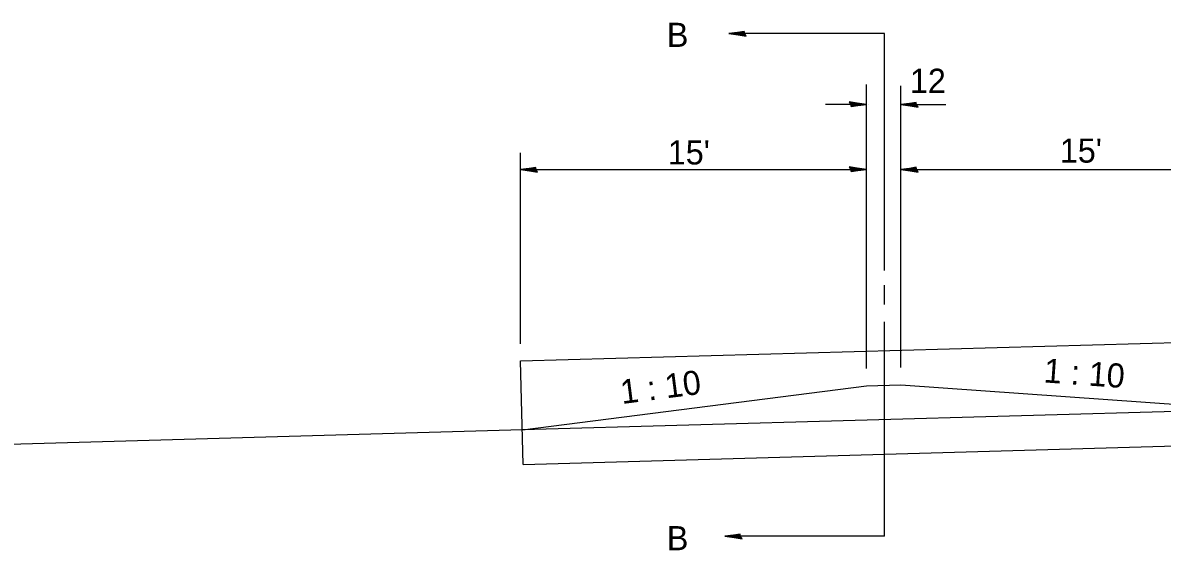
# Model space of a CAD drawing. Extents: x -0.01 to 2.83, y -0.17 to 1.83.
# Drawn here: x 0.573 to 1.123, y 0.334 to 0.589 of the extents above; entities that cross this region are included whole.
import ezdxf

# ---------------------------------------------------------------- set-up
doc = ezdxf.new("R2010")
doc.units = 0
for name, color, linetype in [('RD_Pr_Roadway_Dimensions', 7, 'Continuous'), ('RD_Pr_Roadway_Notes', 7, 'Continuous'), ('SH_General_Details', 7, 'Continuous')]:
    doc.layers.add(name, color=color, linetype=linetype)

msp = doc.modelspace()

# ---------------------------------------------------------------- linework, layer by layer
at = {"layer": 'RD_Pr_Roadway_Dimensions'}
for p, q in [((0.98911, 0.58405), (0.91397, 0.58405)), ((0.98911, 0.46955), (0.98911, 0.58405)), ((0.98032, 0.42218), (0.98032, 0.5595)), ((0.99698, 0.42265), (0.99698, 0.55875)), ((0.98032, 0.54979), (0.96061, 0.54979)), ((0.98126, 0.54979), (0.98126, 0.54979)), ((0.99696, 0.54979), (1.01874, 0.54979)), ((0.81325, 0.43415), (0.81325, 0.52642)), ((0.81325, 0.51837), (0.98032, 0.51837)), ((0.99698, 0.51838), (1.16311, 0.51838)), ((0.98911, 0.45314), (0.98911, 0.46252)), ((0.98911, 0.34109), (0.98911, 0.44471)), ((0.98911, 0.34109), (0.91197, 0.34109))]:
    msp.add_line(p, q, dxfattribs=at)
for points in [[(0.92163, 0.58394), (0.92137, 0.58508), (0.91813, 0.58459), (0.91397, 0.58405), (0.91842, 0.58344), (0.92231, 0.58276), (0.92163, 0.58394), (0.92128, 0.5847), (0.91677, 0.58405), (0.9217, 0.58318), (0.92098, 0.58415), (0.9189, 0.58402), (0.9209, 0.58372)], [(0.97266, 0.5499), (0.97292, 0.54876), (0.97616, 0.54925), (0.98032, 0.54979), (0.97587, 0.5504), (0.97198, 0.55108), (0.97266, 0.5499), (0.97301, 0.54914), (0.97752, 0.54979), (0.97259, 0.55066), (0.97331, 0.54969), (0.97539, 0.54982), (0.97339, 0.55012)], [(1.00461, 0.54967), (1.00436, 0.55082), (1.00112, 0.55032), (0.99696, 0.54979), (1.0014, 0.54918), (1.0053, 0.54849), (1.00461, 0.54967), (1.00427, 0.55043), (0.99976, 0.54978), (1.00469, 0.54891), (1.00396, 0.54988), (1.00189, 0.54975), (1.00389, 0.54945)], [(0.8209, 0.51826), (0.82064, 0.5194), (0.81741, 0.51891), (0.81325, 0.51837), (0.81769, 0.51776), (0.82158, 0.51708), (0.8209, 0.51826), (0.82056, 0.51901), (0.81604, 0.51836), (0.82098, 0.5175), (0.82025, 0.51847), (0.81817, 0.51834), (0.82017, 0.51804)], [(0.97266, 0.51848), (0.97292, 0.51734), (0.97616, 0.51783), (0.98032, 0.51837), (0.97587, 0.51898), (0.97198, 0.51966), (0.97266, 0.51848), (0.97301, 0.51773), (0.97752, 0.51838), (0.97259, 0.51924), (0.97331, 0.51827), (0.97539, 0.5184), (0.97339, 0.51871)], [(1.00463, 0.51827), (1.00437, 0.51941), (1.00114, 0.51892), (0.99698, 0.51838), (1.00142, 0.51777), (1.00531, 0.51709), (1.00463, 0.51827), (1.00429, 0.51903), (0.99977, 0.51838), (1.00471, 0.51751), (1.00398, 0.51848), (1.00191, 0.51835), (1.0039, 0.51805)], [(0.91962, 0.34098), (0.91936, 0.34212), (0.91613, 0.34163), (0.91197, 0.34109), (0.91641, 0.34048), (0.9203, 0.3398), (0.91962, 0.34098), (0.91928, 0.34173), (0.91476, 0.34108), (0.9197, 0.34022), (0.91897, 0.34119), (0.9169, 0.34106), (0.91889, 0.34075)]]:
    msp.add_lwpolyline(points, dxfattribs=at)
at = {"layer": 'SH_General_Details'}
for p, q in [((0.81325, 0.42581), (1.16311, 0.43568)), ((0.81465, 0.37583), (0.81325, 0.42581)), ((0.81419, 0.39249), (0.98032, 0.41385)), ((0.98032, 0.41385), (0.99698, 0.41432)), ((0.99698, 0.41432), (1.16405, 0.40236)), ((1.16406, 0.40236), (0.81419, 0.39249)), ((0.81419, 0.39249), (0.54578, 0.38492)), ((0.81465, 0.37583), (1.16452, 0.3857))]:
    msp.add_line(p, q, dxfattribs=at)

# ---------------------------------------------------------------- texts
at = {"layer": 'RD_Pr_Roadway_Dimensions'}
for s, height, p in [('B', 0.01167, (0.88397, 0.57762)), ('12', 0.011667, (1.00135, 0.55541)), ("15'", 0.011667, (0.88442, 0.52079)), ("15'", 0.011667, (1.07376, 0.52166)), ('B', 0.01167, (0.88397, 0.33433))]:
    msp.add_text(s, height=height, dxfattribs=at).set_placement(p)
at = {"layer": 'RD_Pr_Roadway_Notes'}
for rotation, p in [(355.9042, (1.06574, 0.41548)), (7.326, (0.8623, 0.40498))]:
    msp.add_text('1 : 10', height=0.011667, rotation=rotation, dxfattribs=at).set_placement(p)

doc.saveas('drawing.dxf')
